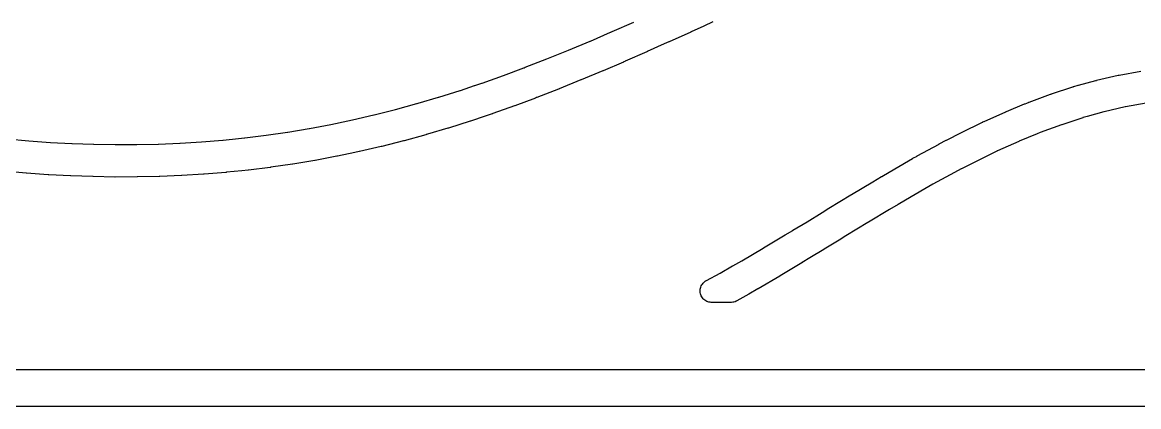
# Model space of a CAD drawing. Header units: metres. Extents: x -22.9 to 22.9, y 1.9 to 79.7.
# Drawn here: x -6.76 to 2.89, y 36.2 to 39.52 of the extents above; entities that cross this region are included whole.
import ezdxf

# ---------------------------------------------------------------- set-up
doc = ezdxf.new("R2010")
doc.units = ezdxf.units.M

msp = doc.modelspace()

# ---------------------------------------------------------------- linework, layer by layer
at = {"layer": 'MARKING'}
for points in [[(-0.793, 39.5226), (-0.8707, 39.4879), (-0.8713, 39.4876), (-0.981, 39.4369), (-0.9814, 39.4367), (-0.9822, 39.4364), (-0.9828, 39.4361), (-1.1715, 39.3512), (-1.1718, 39.351), (-1.1725, 39.3507), (-1.173, 39.3505), (-1.2135, 39.3327), (-1.214, 39.3325), (-1.36, 39.2663), (-1.3606, 39.2661), (-1.3618, 39.2656), (-1.3626, 39.2652), (-1.5512, 39.1831), (-1.5516, 39.1829), (-1.5525, 39.1825), (-1.553, 39.1823), (-1.5651, 39.1772), (-1.5656, 39.177), (-1.74, 39.1011), (-1.7407, 39.1008), (-1.7423, 39.1001), (-1.7433, 39.0997), (-1.9319, 39.0218), (-1.9322, 39.0216), (-2.1211, 38.9443), (-2.1216, 38.9441), (-2.1221, 38.9439), (-2.1226, 38.9437), (-2.1238, 38.9432), (-2.1243, 38.943), (-2.1248, 38.9428), (-2.1253, 38.9426), (-2.3131, 38.8703), (-2.3136, 38.8701), (-2.3149, 38.8696), (-2.3158, 38.8693), (-2.3264, 38.8653), (-2.5029, 38.7987), (-2.5034, 38.7985), (-2.5039, 38.7983), (-2.5045, 38.7981), (-2.5058, 38.7976), (-2.5063, 38.7974), (-2.5069, 38.7973), (-2.5074, 38.7971), (-2.6949, 38.731), (-2.6956, 38.7307), (-2.6972, 38.7302), (-2.6983, 38.7298), (-2.7609, 38.709), (-2.8855, 38.6666), (-2.886, 38.6665), (-2.8865, 38.6663), (-2.887, 38.6661), (-2.8884, 38.6657), (-2.8889, 38.6655), (-2.8894, 38.6654), (-2.8899, 38.6652), (-3.0774, 38.6058), (-3.078, 38.6057), (-3.0785, 38.6055), (-3.0791, 38.6053), (-3.0805, 38.6049), (-3.0811, 38.6047), (-3.0816, 38.6046), (-3.0822, 38.6044), (-3.2596, 38.5527), (-3.2687, 38.55), (-3.2694, 38.5498), (-3.2711, 38.5493), (-3.2721, 38.549), (-3.4603, 38.4966), (-3.4609, 38.4964), (-3.4615, 38.4963), (-3.462, 38.4961), (-3.4635, 38.4957), (-3.4641, 38.4956), (-3.4647, 38.4954), (-3.4653, 38.4953), (-3.6527, 38.4478), (-3.6532, 38.4477), (-3.6538, 38.4476), (-3.6544, 38.4474), (-3.6559, 38.4471), (-3.6564, 38.4469), (-3.657, 38.4468), (-3.6576, 38.4467), (-3.8451, 38.4039), (-3.8456, 38.4037), (-3.8461, 38.4036), (-3.8466, 38.4035), (-3.8479, 38.4032), (-3.8484, 38.4031), (-3.8489, 38.403), (-3.8493, 38.4029), (-3.8867, 38.3952), (-4.0361, 38.3633), (-4.0366, 38.3632), (-4.0372, 38.3631), (-4.0377, 38.363), (-4.0392, 38.3627), (-4.0397, 38.3626), (-4.0403, 38.3625), (-4.0409, 38.3624), (-4.2283, 38.3268), (-4.2289, 38.3267), (-4.2294, 38.3266), (-4.23, 38.3265), (-4.2314, 38.3263), (-4.232, 38.3262), (-4.2326, 38.3261), (-4.2331, 38.326), (-4.4206, 38.2948), (-4.4211, 38.2948), (-4.4217, 38.2947), (-4.4222, 38.2946), (-4.4237, 38.2944), (-4.4242, 38.2943), (-4.4248, 38.2942), (-4.4253, 38.2941), (-4.6128, 38.2672), (-4.6133, 38.2672), (-4.6139, 38.2671), (-4.6144, 38.267), (-4.6158, 38.2668), (-4.6164, 38.2668), (-4.6169, 38.2667), (-4.6174, 38.2666), (-4.805, 38.2439), (-4.8055, 38.2438), (-4.806, 38.2438), (-4.8065, 38.2437), (-4.8078, 38.2436), (-4.8083, 38.2435), (-4.8088, 38.2435), (-4.8093, 38.2434), (-4.8619, 38.2381), (-4.9964, 38.2241), (-4.9969, 38.224), (-4.9975, 38.224), (-4.998, 38.2239), (-4.9993, 38.2238), (-4.9999, 38.2238), (-5.0004, 38.2237), (-5.0009, 38.2237), (-5.1885, 38.2081), (-5.189, 38.2081), (-5.1895, 38.208), (-5.19, 38.208), (-5.1914, 38.2079), (-5.1919, 38.2078), (-5.1924, 38.2078), (-5.193, 38.2078), (-5.3805, 38.1961), (-5.381, 38.1961), (-5.3816, 38.1961), (-5.3821, 38.1961), (-5.3834, 38.196), (-5.3839, 38.196), (-5.3844, 38.1959), (-5.3849, 38.1959), (-5.5724, 38.1881), (-5.5732, 38.1881), (-5.575, 38.188), (-5.5761, 38.188), (-5.7643, 38.1839), (-5.7651, 38.1839), (-5.7668, 38.1839), (-5.768, 38.1839), (-5.9561, 38.1834), (-5.9569, 38.1834), (-5.9586, 38.1835), (-5.9597, 38.1835), (-6.1479, 38.1866), (-6.1487, 38.1866), (-6.1504, 38.1866), (-6.1514, 38.1867), (-6.3397, 38.1933), (-6.3404, 38.1933), (-6.342, 38.1934), (-6.3431, 38.1934), (-6.5313, 38.2035), (-6.5321, 38.2035), (-6.5337, 38.2036), (-6.5347, 38.2037), (-6.7229, 38.2171), (-6.7237, 38.2171), (-6.7252, 38.2172), (-6.7263, 38.2173), (-6.9145, 38.234)], [(-6.8892, 38.5129), (-6.7034, 38.4964), (-6.7025, 38.4963), (-6.5168, 38.4831), (-6.5159, 38.4831), (-6.3302, 38.4731), (-6.3293, 38.4731), (-6.1436, 38.4666), (-6.1427, 38.4665), (-5.9571, 38.4635), (-5.9562, 38.4634), (-5.7707, 38.4639), (-5.7698, 38.4639), (-5.5844, 38.4679), (-5.5834, 38.4679), (-5.398, 38.4756), (-5.3975, 38.4756), (-5.3969, 38.4757), (-5.3964, 38.4757), (-5.2117, 38.4871), (-5.2112, 38.4872), (-5.2107, 38.4872), (-5.2102, 38.4873), (-5.0256, 38.5026), (-5.025, 38.5026), (-5.0245, 38.5027), (-5.024, 38.5027), (-4.8913, 38.5166), (-4.891, 38.5166), (-4.8388, 38.5219), (-4.8383, 38.5219), (-4.8378, 38.522), (-4.8373, 38.522), (-4.6526, 38.5444), (-4.6521, 38.5445), (-4.6516, 38.5446), (-4.651, 38.5446), (-4.4666, 38.5711), (-4.466, 38.5711), (-4.4655, 38.5712), (-4.4649, 38.5713), (-4.2806, 38.6019), (-4.28, 38.602), (-4.2795, 38.6021), (-4.2789, 38.6022), (-4.0946, 38.6372), (-4.094, 38.6373), (-4.0935, 38.6374), (-4.0929, 38.6375), (-3.9459, 38.6689), (-3.9453, 38.669), (-3.9075, 38.6768), (-3.907, 38.6769), (-3.9065, 38.677), (-3.906, 38.6771), (-3.7215, 38.7193), (-3.7209, 38.7194), (-3.7203, 38.7195), (-3.7198, 38.7197), (-3.5356, 38.7663), (-3.535, 38.7665), (-3.5344, 38.7666), (-3.5338, 38.7668), (-3.3493, 38.8182), (-3.3483, 38.8184), (-3.3403, 38.8208), (-3.3401, 38.8209), (-3.3395, 38.8211), (-3.339, 38.8212), (-3.162, 38.8728), (-3.1615, 38.8729), (-3.1609, 38.8731), (-3.1604, 38.8733), (-2.9758, 38.9317), (-2.9753, 38.9319), (-2.9748, 38.932), (-2.9743, 38.9322), (-2.8517, 38.9739), (-2.8514, 38.974), (-2.8507, 38.9743), (-2.8503, 38.9744), (-2.7883, 38.9949), (-2.7874, 38.9952), (-2.6019, 39.0606), (-2.6014, 39.0608), (-2.6009, 39.061), (-2.6004, 39.0612), (-2.4259, 39.1271), (-2.4256, 39.1272), (-2.4249, 39.1275), (-2.4244, 39.1276), (-2.414, 39.1315), (-2.4132, 39.1317), (-2.2273, 39.2033), (-2.2268, 39.2035), (-2.2263, 39.2037), (-2.2259, 39.2039), (-2.0394, 39.2803), (-1.8521, 39.3577), (-1.8512, 39.3581), (-1.677, 39.4339), (-1.6766, 39.434), (-1.6758, 39.4344), (-1.6752, 39.4346), (-1.6632, 39.4397), (-1.6627, 39.4399), (-1.4758, 39.5213)], [(2.9519, 38.8227), (2.7724, 38.7893), (2.7714, 38.7891), (2.7703, 38.7889), (2.7692, 38.7886), (2.5888, 38.7469), (2.5878, 38.7467), (2.5869, 38.7464), (2.5859, 38.7462), (2.4421, 38.7069), (2.4413, 38.7067), (2.4068, 38.6967), (2.406, 38.6964), (2.4051, 38.6962), (2.4042, 38.6959), (2.2219, 38.6357), (2.2212, 38.6354), (2.2205, 38.6352), (2.2198, 38.6349), (2.0365, 38.5681), (2.0359, 38.5679), (2.0352, 38.5676), (2.0346, 38.5674), (2.0096, 38.5575), (2.0087, 38.5571), (1.8528, 38.4918), (1.8523, 38.4916), (1.8519, 38.4914), (1.8514, 38.4912), (1.6663, 38.409), (1.6659, 38.4088), (1.6654, 38.4086), (1.6649, 38.4084), (1.6603, 38.4062), (1.6594, 38.4058), (1.4815, 38.3183), (1.481, 38.318), (1.3541, 38.2535), (1.3532, 38.2531), (1.296, 38.2227), (1.2956, 38.2224), (1.1083, 38.1204), (1.0736, 38.1011), (1.0729, 38.1007), (0.9213, 38.0132), (0.808, 37.9476), (0.8074, 37.9473), (0.7341, 37.9033), (0.7339, 37.9032), (0.5507, 37.7938), (0.5501, 37.7934), (0.5463, 37.7911), (0.5462, 37.791), (0.3571, 37.6751), (0.3569, 37.675), (0.3563, 37.6746), (0.356, 37.6744), (0.2976, 37.6392), (0.2972, 37.639), (0.1685, 37.5595), (0.1682, 37.5593), (0.1673, 37.5588), (0.1668, 37.5584), (0.0444, 37.4846), (-0.0207, 37.4446), (-0.0212, 37.4443), (-0.0222, 37.4437), (-0.0229, 37.4433), (-0.2115, 37.3308), (-0.2119, 37.3305), (-0.2128, 37.33), (-0.2133, 37.3297), (-0.2153, 37.3286), (-0.4009, 37.219), (-0.4016, 37.2186), (-0.403, 37.2178), (-0.4039, 37.2173), (-0.4824, 37.1729), (-0.5845, 37.1145), (-0.5891, 37.112), (-0.5913, 37.1109), (-0.6008, 37.1067), (-0.6107, 37.1035), (-0.6209, 37.1013), (-0.6312, 37.1003), (-0.6338, 37.1001), (-0.639, 37.1), (-0.8009, 37.1), (-0.8058, 37.1001), (-0.8078, 37.1002), (-0.8175, 37.1012), (-0.8271, 37.1031), (-0.8365, 37.1059), (-0.8455, 37.1096), (-0.8542, 37.1142), (-0.8623, 37.1197), (-0.8699, 37.1259), (-0.8768, 37.1328), (-0.8831, 37.1403), (-0.8885, 37.1484), (-0.8932, 37.157), (-0.8969, 37.1661), (-0.8998, 37.1754), (-0.9018, 37.185), (-0.9028, 37.1947), (-0.9028, 37.2045), (-0.9019, 37.2143), (-0.9, 37.2239), (-0.8973, 37.2332), (-0.8936, 37.2423), (-0.889, 37.251), (-0.8836, 37.2591), (-0.8775, 37.2667), (-0.8706, 37.2737), (-0.8631, 37.28), (-0.855, 37.2855), (-0.8532, 37.2865), (-0.849, 37.289), (-0.7309, 37.3533), (-0.7304, 37.3536), (-0.73, 37.3538), (-0.7295, 37.3541), (-0.622, 37.4156), (-0.6215, 37.4159), (-0.5435, 37.46), (-0.5428, 37.4604), (-0.3582, 37.5694), (-0.3578, 37.5696), (-0.3554, 37.571), (-0.1676, 37.683), (-0.167, 37.6833), (-0.1028, 37.7228), (-0.1025, 37.723), (-0.1018, 37.7234), (-0.1014, 37.7237), (0.0212, 37.7976), (0.0217, 37.7979), (0.1503, 37.8773), (0.1507, 37.8776), (0.1515, 37.8781), (0.152, 37.8784), (0.2103, 37.9135), (0.3994, 38.0295), (0.4037, 38.0321), (0.4042, 38.0324), (0.4052, 38.033), (0.4059, 38.0334), (0.5899, 38.1433), (0.6638, 38.1876), (0.6643, 38.188), (0.6655, 38.1886), (0.6662, 38.1891), (0.7807, 38.2554), (0.7809, 38.2555), (0.9334, 38.3435), (0.934, 38.3439), (0.9353, 38.3446), (0.9362, 38.3451), (0.9719, 38.3649), (0.9722, 38.3651), (0.9728, 38.3654), (0.9732, 38.3657), (1.1619, 38.4685), (1.1623, 38.4687), (1.1631, 38.4691), (1.1636, 38.4694), (1.2223, 38.5006), (1.223, 38.5009), (1.2245, 38.5017), (1.2254, 38.5022), (1.3545, 38.5678), (1.3549, 38.568), (1.356, 38.5685), (1.3566, 38.5689), (1.5363, 38.6573), (1.537, 38.6576), (1.5386, 38.6584), (1.5396, 38.6589), (1.5474, 38.6625), (1.5479, 38.6628), (1.5484, 38.663), (1.5488, 38.6632), (1.55, 38.6638), (1.5505, 38.664), (1.551, 38.6642), (1.5514, 38.6644), (1.7391, 38.7477), (1.7396, 38.7479), (1.7401, 38.7481), (1.7406, 38.7483), (1.7418, 38.7489), (1.7423, 38.7491), (1.7428, 38.7493), (1.7433, 38.7495), (1.9011, 38.8156), (1.9018, 38.8159), (1.9034, 38.8165), (1.9044, 38.817), (1.9332, 38.8284), (1.9338, 38.8286), (1.9345, 38.8289), (1.9351, 38.8291), (1.9368, 38.8298), (1.9375, 38.83), (1.9382, 38.8303), (1.9388, 38.8305), (2.1259, 38.8987), (2.1266, 38.899), (2.1273, 38.8992), (2.128, 38.8995), (2.1299, 38.9001), (2.1306, 38.9004), (2.1313, 38.9006), (2.132, 38.9008), (2.3188, 38.9626), (2.3197, 38.9628), (2.3205, 38.9631), (2.3214, 38.9634), (2.3237, 38.9641), (2.3245, 38.9644), (2.3254, 38.9646), (2.3263, 38.9649), (2.3637, 38.9758), (2.3644, 38.9759), (2.3658, 38.9763), (2.3667, 38.9766), (2.5149, 39.017), (2.5158, 39.0173), (2.5168, 39.0175), (2.5177, 39.0178), (2.5202, 39.0184), (2.5211, 39.0186), (2.5221, 39.0189), (2.523, 39.0191), (2.7091, 39.0621), (2.7102, 39.0624), (2.7112, 39.0626), (2.7123, 39.0628), (2.7151, 39.0634), (2.7161, 39.0636), (2.7172, 39.0638), (2.7183, 39.064), (2.904, 39.0986)], [(-18.5895, 36.52), (18.5895, 36.52)], [(18.6, 36.2), (-18.6, 36.2)]]:
    msp.add_lwpolyline(points, dxfattribs=at)

doc.saveas('drawing.dxf')
